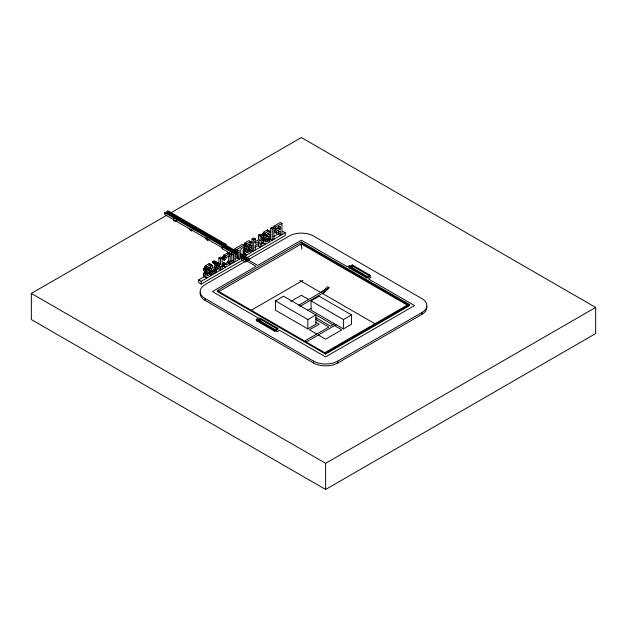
<?xml version="1.0" encoding="UTF-8"?>
<svg xmlns="http://www.w3.org/2000/svg" width="627" height="627" viewBox="0 0 627 627"><rect width="100%" height="100%" fill="white"/><g stroke="black" fill="none" stroke-linecap="round" stroke-linejoin="round"><path stroke-width="0.94" d="M215.657 272.902L215.68 271.961L216.487 271.491L216.487 269.626M226.182 244.883L225.375 245.823L226.182 244.883L225.375 244.42L224.568 244.891L224.568 244.42L167.174 211.283L167.174 212.216L223.761 244.891L224.568 245.823L222.953 246.756L222.146 245.823L164.744 212.678L164.744 214.544L222.146 247.689M164.744 212.678L165.552 212.216L222.953 245.353L223.761 246.286L222.953 247.218L222.953 246.286L232.139 251.592M167.174 211.283L167.981 210.813L225.375 243.95L225.375 244.42M171.014 212.796L301.375 137.532L595.65 307.434L595.65 333.572L325.625 489.468L31.35 319.566L31.35 293.428L166.782 215.233M176.869 220.618L175.254 221.55L173.64 220.618L173.64 218.752M189.809 228.518L189.809 229.952L191.423 230.885L193.038 229.952M205.977 237.68L205.977 239.287L207.592 240.219L209.206 239.287M222.146 245.823L222.953 245.353M224.568 244.42L225.375 243.95M222.146 246.286L222.953 245.823M212.443 265.425L211.636 265.887L211.636 264.955L210.829 265.425L210.829 264.492L206.785 266.828L206.785 267.76L205.17 266.828L205.17 265.887L209.206 263.559L212.443 265.425L212.443 268.223L211.636 268.693L211.636 269.626L210.021 270.558L210.021 271.491L207.592 272.894L207.592 273.827M216.487 265.887L216.487 267.76L214.865 266.828L214.865 264.955L216.487 265.887L217.295 265.425L212.443 262.627L212.443 261.686L214.058 260.754L220.532 264.492L219.716 264.955L219.716 264.022L218.909 264.492L218.909 257.956L220.532 257.023L223.761 258.888L224.568 258.426L224.568 257.485L222.953 256.553L222.953 257.485L224.568 258.426M229.419 253.755L225.375 256.09L225.375 257.023L223.761 256.09L223.761 255.158L227.805 252.822L229.419 253.755L229.419 254.687L231.042 253.755L231.042 255.62L231.849 255.158L230.227 254.225M233.463 249.554L231.849 250.487L231.849 261.686L233.463 262.627L233.463 251.419L235.078 250.487L235.078 261.686M244.781 243.017L248.825 240.682L252.054 242.555L251.247 243.017L251.247 242.085L250.439 242.555L250.439 241.622L246.395 243.95L244.781 243.017L244.781 243.95L246.395 244.883L246.395 243.95M255.291 238.816L253.669 239.757L253.669 250.957L252.054 250.024L252.054 238.824L253.676 237.884L255.291 238.816L255.291 243.488L260.142 240.69L260.142 236.018L258.528 235.086L258.528 239.749L254.484 242.085M258.528 235.086L260.142 234.153L263.379 236.018L263.379 237.884M263.379 232.288L267.415 229.952L270.652 231.818L269.845 232.288L269.845 231.347L269.038 231.818L269.038 230.885L264.994 233.22L263.379 232.288L263.379 233.22L264.994 234.153L264.994 233.22M270.652 228.087L272.267 229.02L272.267 240.219L270.652 239.287L270.652 228.087L272.267 227.146L275.504 229.02L280.355 226.214L280.355 229.02L276.311 231.347L274.697 230.415L274.697 232.288L276.311 233.22L280.355 230.885L280.355 235.548L278.733 234.616L278.733 230.885M273.889 239.287L273.889 226.214L280.355 222.483L281.97 223.416L281.97 234.616M204.355 267.29L205.977 268.223L205.977 269.155L204.355 268.223L204.355 267.29L205.17 266.828M210.021 264.022L209.206 264.492L209.206 263.559M212.443 262.627L213.251 262.157L213.251 263.089M214.058 261.686L214.865 261.224L214.865 262.157M222.953 256.553L223.761 256.09M229.419 252.822L227.805 253.755L227.805 252.822M240.737 258.426L240.737 249.084L243.974 247.218L243.974 244.42L244.781 243.95M262.564 233.683L264.186 234.616L264.186 235.548L262.564 234.616L262.564 233.683L263.379 233.22M209.206 270.088L207.592 269.155L207.592 268.223L210.829 266.357L210.829 268.223L209.206 269.155L209.206 270.088L206.785 271.491L206.785 272.424L203.548 270.558L203.548 268.693L204.355 268.223M212.443 261.686L214.058 262.627L215.68 261.686L215.68 262.627L216.487 262.157L216.487 263.089L217.295 262.627L217.295 263.559L218.102 263.089L218.102 264.022L218.909 263.559M218.909 257.956L220.532 258.888L222.953 257.485M243.974 244.42L245.588 245.353L245.588 246.286L242.359 244.42L234.271 249.084L235.885 250.024L243.974 245.353M260.142 236.018L262.564 234.616M272.267 229.02L273.889 228.087M273.889 226.214L275.504 227.146L281.97 223.416M205.977 268.223L206.785 267.76M222.953 258.426L222.146 258.888L224.568 260.291L226.19 258.426L226.19 257.485L229.419 255.62L229.419 256.553L230.227 256.09L230.227 261.686L229.419 262.157L227.805 261.224L227.805 262.157L229.419 263.089L229.419 262.157M224.568 257.485L225.375 257.023M245.588 245.353L246.395 244.883M264.186 234.616L264.994 234.153M203.548 268.693L205.17 269.626L205.977 269.155M245.588 246.286L244.781 246.756L244.781 248.621M247.21 245.353L250.439 243.488L250.439 245.353L248.825 246.286L247.21 245.353L247.21 246.286L248.825 247.218L248.825 246.286M263.379 236.018L264.186 235.548M265.801 234.616L269.038 232.75L269.038 234.616L267.415 235.548L265.801 234.616L265.801 235.548L267.415 236.489L267.415 235.548M207.592 269.155L206.785 269.626L206.785 270.558L204.355 271.961L204.355 272.894L205.977 273.827L205.977 272.894L204.355 271.961M214.865 264.955L216.487 264.022L216.487 264.955L217.295 264.492L217.295 265.425M247.21 246.286L246.395 246.756L246.395 247.689L243.974 249.084L243.974 250.024L245.588 250.957L245.588 250.024L243.974 249.084M265.801 235.548L264.994 236.018L264.994 236.951L262.564 238.354L262.564 239.287L264.186 240.219L264.186 239.287L262.564 238.354M274.697 230.415L278.733 228.087L280.355 229.02M203.548 273.356L205.17 274.289L205.17 277.095L205.977 276.625L205.977 277.557L206.785 277.095L206.785 278.027L203.548 276.162L203.548 273.356L204.355 272.894M214.058 267.29L215.68 268.223L215.68 270.088L214.058 269.155L214.058 267.29L214.865 266.828M243.166 250.487L244.781 251.419L244.781 254.225L245.588 253.755L245.588 254.687L246.395 254.225L246.395 255.158L243.166 253.284L243.166 250.487L243.974 250.024M248.825 247.218L246.395 248.621L246.395 249.554L245.588 250.024M252.054 245.353L251.247 245.823L251.247 246.756L249.632 247.689L249.632 248.621L247.21 250.024L247.21 250.957M262.564 239.287L261.757 239.749L263.379 240.69L264.186 240.219M267.415 236.489L264.994 237.884L264.994 238.816L264.186 239.287M270.652 234.616L269.845 235.086L269.845 236.018L268.223 236.951L268.223 237.884L265.801 239.287L265.801 240.219M205.977 272.894L206.785 272.424M218.102 265.887L218.909 265.425L218.909 269.155L220.532 270.088L220.532 266.357L219.716 266.828L218.102 265.887L218.102 266.828L217.295 267.29L217.295 269.155M223.761 263.559L224.568 263.089L224.568 264.955L222.953 264.022L222.953 263.089L223.761 262.627L226.19 264.022L226.19 264.955L229.419 263.089M205.17 274.289L205.977 273.827M213.251 269.626L214.865 270.558L214.865 271.491L213.251 270.558L213.251 269.626L214.058 269.155M215.68 268.223L216.487 267.76M218.909 266.357L219.716 265.887L219.716 266.828M222.953 264.022L222.146 264.492L223.761 265.425L223.761 266.357L224.568 265.887L224.568 266.828L225.375 266.357L225.375 267.29L222.146 265.425L222.953 264.955M227.805 261.224L228.612 260.754L230.227 261.686M244.781 251.419L245.588 250.957M203.548 276.162L204.355 275.692M208.399 273.356L206.785 274.289L206.785 275.229L207.592 274.759L207.592 275.692L210.021 274.289L210.021 273.356L208.399 272.424L208.399 273.356L210.021 274.289M210.829 271.961L210.829 272.894L209.206 271.961L209.206 271.029L210.829 271.961L213.251 270.558M227.805 262.157L224.568 264.022L222.953 263.089M243.166 253.284L243.974 252.822L243.974 253.755M248.018 250.487L246.395 251.419L246.395 252.352L247.21 251.889L247.21 252.822L249.632 251.419L249.632 250.487L248.018 249.554L248.018 250.487L249.632 251.419M243.166 259.821L201.126 284.094L198.696 282.691L198.696 279.893L204.598 276.491M210.021 273.356L210.829 272.894M214.865 270.558L215.68 270.088M216.386 269.681L218.909 268.223M221.441 266.765L224.568 264.955M226.19 264.022L225.375 264.492L225.375 263.559M230.705 261.42L232.382 260.448M234.913 258.99L238.284 257.039M242.359 254.687L244.044 253.716M249.632 250.487L250.439 250.024L250.439 249.084L252.054 248.151L250.439 247.218M254.985 247.399L258.355 245.447M260.887 243.989L263.411 242.531M268.223 239.749L268.223 240.69L266.608 239.749L266.608 238.816L268.223 239.749L269.038 239.287L269.038 238.354M273.513 236.7L279.407 233.299M210.829 270.088L214.058 271.961L214.058 273.827L212.443 272.894L211.636 273.356L210.829 275.692M214.058 271.961L214.865 271.491M252.054 250.024L250.439 251.889L250.439 252.822M268.223 240.69L265.801 242.085L265.801 241.152L264.994 241.622L264.994 240.69L270.652 237.421L269.038 236.489M270.652 239.287L269.845 239.749L269.038 242.085M198.696 279.893L201.126 281.296L241.544 257.956L246.395 260.754L247.21 260.291L247.21 261.224L256.098 266.357L212.443 291.563L258.528 318.171L256.098 319.566L274.697 330.304L275.504 329.833L275.504 330.766L277.118 331.707L279.548 330.304L325.625 356.912L414.557 305.568L368.472 278.96L370.902 277.557L369.279 276.625L366.591 276.625M244.781 256.09L285.207 232.75L285.207 235.548L246.529 257.877M247.21 261.224L246.395 261.686L245.588 261.224L205.17 284.564A17.148 9.899 0 0 0 205.17 298.562L205.17 300.427L313.5 362.978A17.148 9.899 0 0 0 337.757 362.978L421.83 314.433A17.148 9.899 0 0 0 426.713 306.141M240.447 254.523L248.825 259.359L289.243 236.018A17.148 9.899 0 0 1 313.5 236.018L421.83 298.562A17.148 9.899 0 0 1 421.83 312.567L421.83 314.433M217.295 290.63L301.375 242.085L409.705 304.628L409.705 305.568L325.625 354.106L217.295 291.563L217.295 290.63L325.625 353.173L409.705 304.628M219.756 291.077L301.375 243.95L408.091 305.568M251.247 310.232L302.99 280.363M275.504 300.897L307.841 319.566L315.922 314.903L315.922 324.237L307.841 328.901L275.504 310.232L275.504 300.897L283.584 296.226L332.906 324.7M275.504 329.833L257.721 319.566L256.905 320.036L256.905 320.969L274.697 331.236L277.926 329.371L277.926 328.438L260.142 318.171L259.335 318.634L259.335 319.566L261.2 321.722M353.989 269.226L351.496 266.357L351.496 265.425L352.303 264.955L370.095 275.229L370.095 276.162L366.858 278.027L349.074 267.76L349.074 266.828L349.882 266.357L367.665 276.625L367.665 277.557M256.905 320.969L260.142 319.104L260.142 318.171M290.865 301.368L301.375 295.293L308.649 299.494M349.074 267.76L352.303 265.887L352.303 264.955M298.946 305.098L328.861 287.832M299.753 306.501L325.625 291.563M307.841 310.232L311.078 308.366M259.335 318.634L277.118 328.901L277.926 328.438M349.074 266.828L366.858 277.095L367.665 276.625M351.496 265.425L369.279 275.692L370.095 275.229M305.412 340.571L328.861 327.035L315.593 319.378M334.52 323.767L330.476 326.103L315.553 317.489M310.263 300.427L343.416 319.566L351.496 314.903L351.496 324.237L343.416 328.901L311.078 310.232L311.078 300.897L319.159 296.226L351.496 314.903M306.227 341.974L336.135 324.7M325.625 352.241L408.091 304.628L301.375 243.017M205.17 298.562L313.5 361.105A17.148 9.899 0 0 0 337.757 361.105L421.83 312.567M31.35 293.428L325.625 463.329L595.65 307.434M274.422 329.833L277.118 329.833L277.118 328.901M351.496 266.357L349.882 265.425L347.452 266.828L301.375 240.219L257.721 265.425L240.462 255.463M282.777 231.347L285.207 232.75M267.415 233.683L269.038 234.616M267.415 238.354L269.038 239.287M261.757 236.951L264.994 238.816M258.528 239.749L260.142 240.69M261.757 242.555L264.994 244.42L264.994 243.488L264.186 243.95L264.186 243.017L263.379 243.488L263.379 240.69M252.054 238.824L253.669 239.757M248.825 244.42L250.439 245.353M250.439 250.024L248.825 249.084L248.825 248.151M243.166 247.689L246.395 249.554M299.753 280.363L320.773 292.495L324.958 289.447L327.537 286.727L329.151 287.66L326.581 290.379L322.396 293.428L374.907 323.744M225.375 244.891L238.315 252.352M240.737 253.755L249.632 258.888L249.632 259.821L248.825 260.291L248.825 259.359M224.568 244.891L225.375 245.353M237.939 253.073L224.568 245.353L224.568 246.286M223.761 245.823L233.463 251.419M234.608 252.078L237.954 254.013M234.647 253.042L237.994 254.97M240.509 256.419L247.21 260.291M232.656 252.822L222.146 246.756L222.146 248.958M235.078 254.225L238.315 256.09M222.146 248.621L232.656 254.687M235.078 256.09L238.315 257.956M244.781 261.686L241.544 259.821L241.544 257.956M223.761 255.158L225.375 256.09M334.52 325.632L341.793 329.833L325.625 339.168L318.351 334.967M315.82 322.309L319.159 324.237L309.456 329.833L316.737 334.034M209.206 267.29L210.829 268.223M205.17 265.887L206.785 266.828M207.592 268.223L209.206 269.155M205.17 270.558L206.785 271.491M369.279 275.692L369.279 276.625M366.858 277.095L366.858 278.027M343.416 319.566L343.416 328.901M337.757 361.105L337.757 362.978M325.625 353.173L325.625 354.106M325.625 463.329L325.625 489.468M313.5 361.105L313.5 362.978M307.841 319.566L307.841 328.901M301.375 242.085L301.375 245.823M278.733 226.214L278.733 228.087M276.311 231.347L276.311 233.22M275.504 227.146L275.504 229.02M274.697 330.304L274.697 331.236M268.223 230.415L268.223 231.347M267.415 229.952L267.415 230.885M262.564 242.085L262.564 243.017M261.757 235.086L261.757 246.286M258.528 242.555L258.528 246.286L260.142 247.218L260.142 242.555L255.291 245.353L255.291 250.024M257.721 319.566L257.721 320.499M249.632 241.152L249.632 242.085M246.395 260.754L246.395 261.686M245.588 261.224L245.588 262.157M237.508 250.024L237.508 258.426L239.122 259.359L239.122 250.024L235.885 251.889L235.885 250.024M231.042 261.224L231.042 263.089L229.419 264.022L229.419 264.955M228.612 256.09L228.612 260.754M224.568 260.291L224.568 259.359L223.761 259.821L223.761 258.888M222.146 257.956L222.146 269.155M220.532 258.888L220.532 264.492M218.909 290.63L218.909 291.563M215.68 264.492L215.68 263.559L214.865 264.022L214.865 263.089L214.058 263.559L214.058 262.627M212.443 271.029L212.443 272.894M207.592 238.613L207.592 240.219M205.17 269.626L205.17 271.491M201.126 281.296L201.126 284.094M191.423 229.451L191.423 230.885M176.869 217.859L176.869 218.745M165.552 212.216L165.552 213.149M301.924 249.107A22.87 13.198 60 0 1 301.375 243.95A22.87 13.198 -60 0 1 301.313 245.612M205.17 300.427A17.148 9.899 0 0 1 200.287 292.135"/></g></svg>
